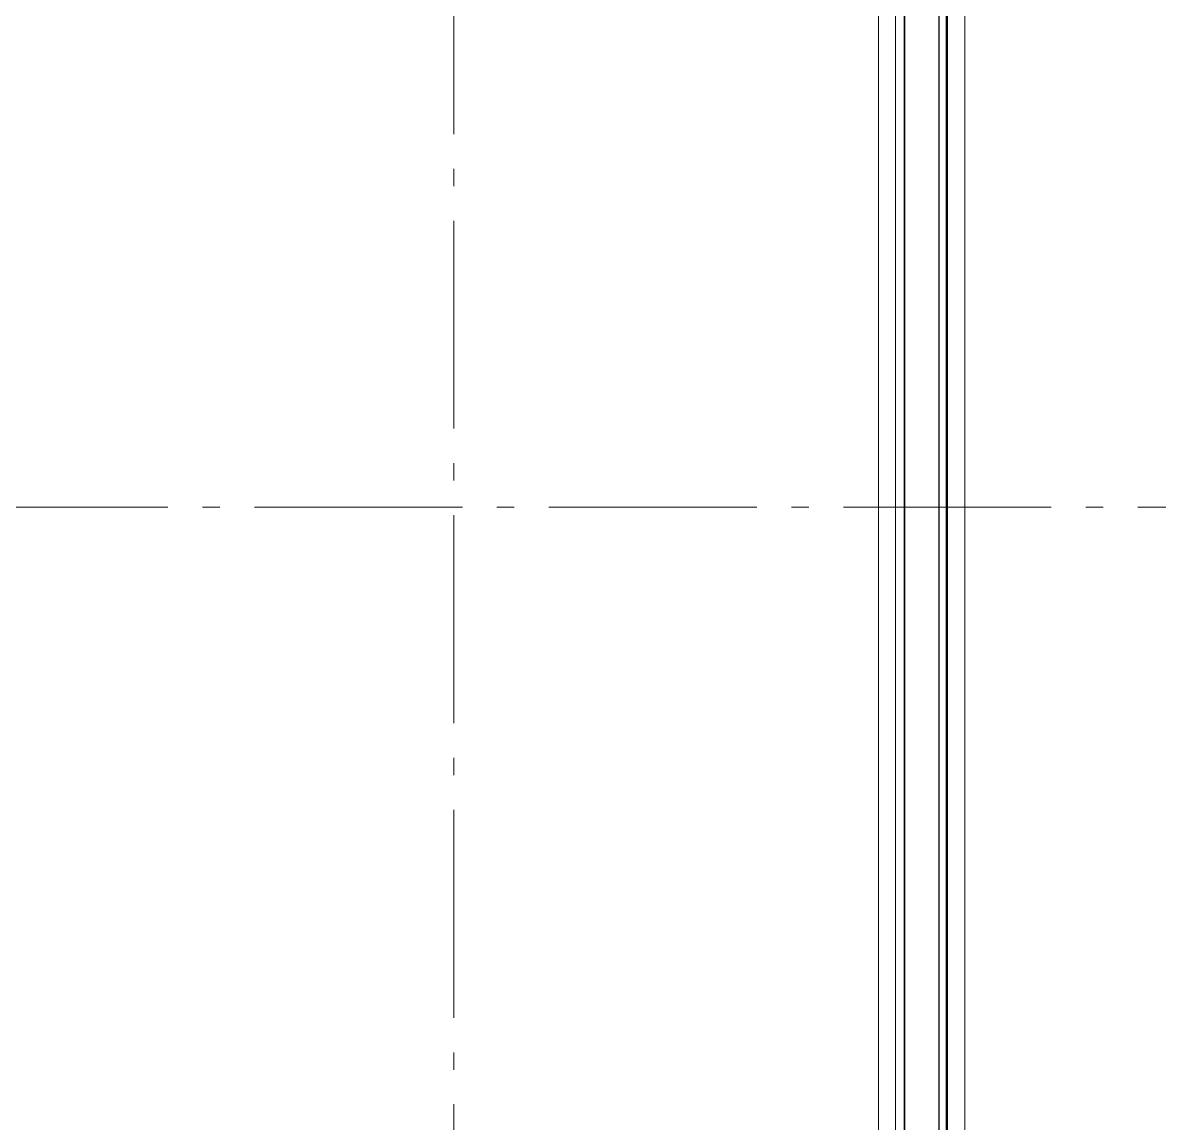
# Model space of a CAD drawing. Header units: millimetres. Extents: x -187347 to 135007, y -6415 to 292048.
# Drawn here: x -77429 to -70868, y 70499 to 76851 of the extents above; entities that cross this region are included whole.
import ezdxf

# ---------------------------------------------------------------- set-up
doc = ezdxf.new("R2010")
doc.units = ezdxf.units.MM
doc.header["$LTSCALE"] = 100
doc.linetypes.add('Z_LINE-CNTR', pattern=[17, 12, -2, 1, -2])
for name, color, linetype, lineweight in [('A-WALL', 7, 'Continuous', 5), ('A-WALL-FNSH', 7, 'Continuous', 5), ('A-WALL-PATT', 7, 'Continuous', 5), ('S-GRID', 7, 'Continuous', 5)]:
    doc.layers.add(name, color=color, linetype=linetype, lineweight=lineweight)
doc.layers.add('STEEL', color=5, linetype='Continuous')

# ---------------------------------------------------------------- blocks, each defined once
blk = doc.blocks.new('steel weighing')
at = {"layer": 'STEEL', "color": 6, "linetype": 'ByBlock', "ltscale": 20}
blk.add_line((845610.1, 785429.8), (845610.1, 687739.1), dxfattribs=at)

msp = doc.modelspace()

# ---------------------------------------------------------------- hatches: boundary and pattern name
at = {"layer": 'A-WALL-PATT', "true_color": 0x125900}
msp.add_hatch(color=88, dxfattribs=at).paths.add_polyline_path([(-72339.9, 68367), (-72339.1, 68367), (-72339.1, 79665), (-72339.9, 79665), (-72339.9, 68545.9)])
at = {"layer": 'A-WALL-PATT', "true_color": 0x30f000}
msp.add_hatch(color=80, dxfattribs=at).paths.add_polyline_path([(-72140.7, 68367), (-72139.9, 68367), (-72139.9, 79665), (-72140.7, 79665), (-72140.7, 68545.9)])

# ---------------------------------------------------------------- linework, layer by layer
at = {"layer": 'A-WALL'}
for p, q in [((-72489.9, 79665), (-72489.9, 68417.1)), ((-72389.9, 79665), (-72389.9, 68417.1)), ((-72089.9, 79615), (-72089.9, 68392)), ((-71989.9, 79515), (-71989.9, 68492))]:
    msp.add_line(p, q, dxfattribs=at)
at = {"layer": 'A-WALL', "lineweight": 25}
for p, q in [((-72339.1, 79665), (-72339.1, 68367)), ((-72140.7, 79665), (-72140.7, 68367))]:
    msp.add_line(p, q, dxfattribs=at)
at = {"layer": 'A-WALL-FNSH'}
for p, q in [((-72339.9, 79665), (-72339.9, 68367)), ((-72139.9, 68367), (-72139.9, 79665))]:
    msp.add_line(p, q, dxfattribs=at)
at = {"layer": 'S-GRID', "color": 152, "linetype": 'Z_LINE-CNTR'}
for p, q in [((-74939.9, 111408.8), (-74939.9, -6038.2)), ((-89691.4, 74055), (-18064, 74055))]:
    msp.add_line(p, q, dxfattribs=at)

# ---------------------------------------------------------------- block references
at = {"layer": 'STEEL', "color": 6, "linetype": 'ByBlock'}
msp.add_blockref('steel weighing', (-917708.7, -686445.9, -1.7), dxfattribs=at)

doc.saveas('drawing.dxf')
